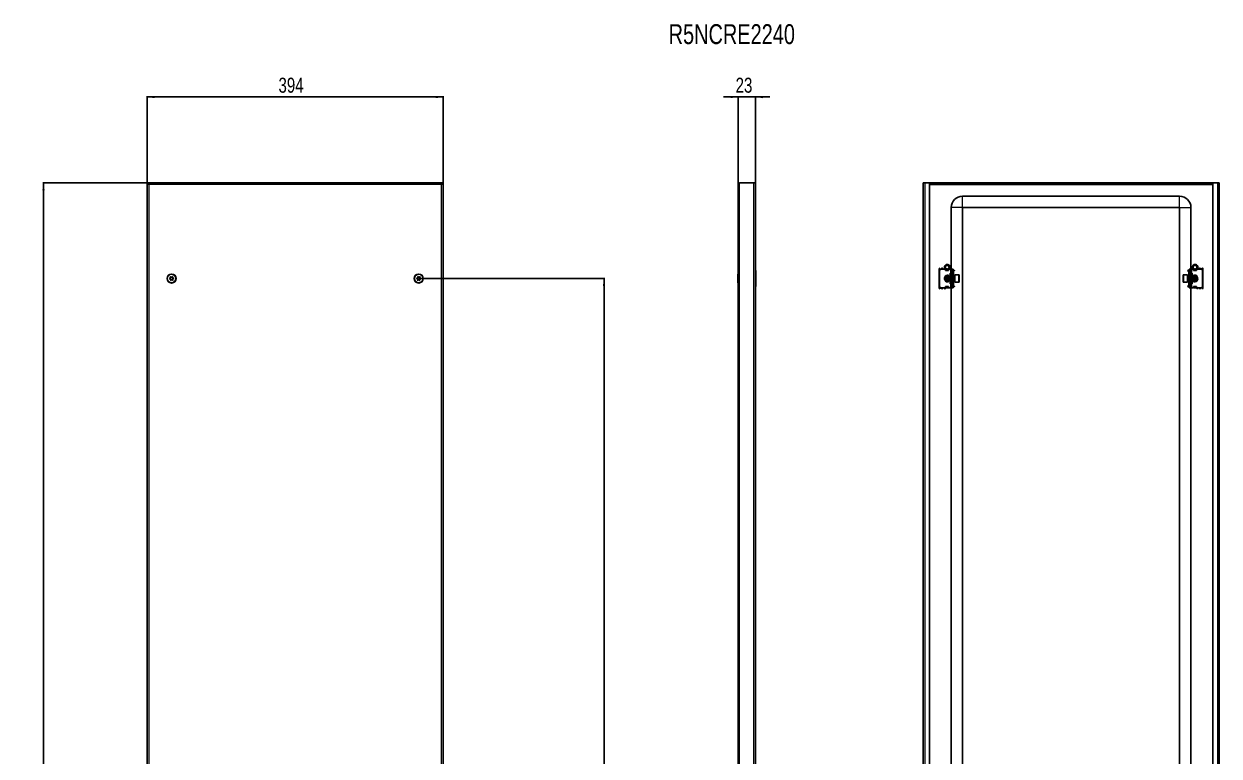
# Model space of a CAD drawing. Header units: millimetres. Extents: x -82 to 1509, y -1292 to 1206.
# Drawn here: x -82 to 1509, y 231 to 1206 of the extents above; entities that cross this region are included whole.
import ezdxf

# ---------------------------------------------------------------- set-up
doc = ezdxf.new("R2010")
doc.units = ezdxf.units.MM
doc.layers.add('FORMAT', color=7, linetype='Continuous')
doc.styles.add('SLDTEXTSTYLE0', font='TXT', dxfattribs={"width": 0.75})
doc.dimstyles.new('SLDDIMSTYLE0', dxfattribs={"dimtxt": 20, "dimasz": 10, "dimexe": 0, "dimexo": 0.0625, "dimgap": 5, "dimtad": 2, "dimdec": 1, "dimrnd": 1e-09, "dimzin": 12, "dimdsep": 46, "dimtxsty": 'SLDTEXTSTYLE0', "dimsah": 1, "dimcen": 0.09, "dimadec": 0, "dimazin": 3, "dimtfac": 1, "dimtmove": 0, "dimatfit": 0, "dimfxl": 0, "dimfrac": 2, "dimtolj": 1, "dimtzin": 12, "dimarcsym": 0})
doc.dimstyles.new('SLDDIMSTYLE1', dxfattribs={"dimtxt": 20, "dimasz": 10, "dimexe": 0, "dimexo": 0.0625, "dimgap": 5, "dimtad": 2, "dimdec": 1, "dimrnd": 1e-09, "dimzin": 12, "dimdsep": 46, "dimtxsty": 'SLDTEXTSTYLE0', "dimsah": 1, "dimcen": 0.09, "dimadec": 0, "dimazin": 3, "dimtfac": 1, "dimtofl": 0, "dimtmove": 0, "dimatfit": 3, "dimfxl": 0, "dimfrac": 2, "dimtolj": 1, "dimtzin": 12, "dimarcsym": 0})

# ---------------------------------------------------------------- blocks, each defined once
blk = doc.blocks.new('_D')
at = {"layer": 'FORMAT'}
for p, q in [((868.5, 1108.8), (849.3, 1108.8)), ((868.5, 992.5), (868.5, 1109.8)), ((868.5, 1108.8), (891.5, 1108.8)), ((891.5, 994.6), (891.5, 1109.8)), ((891.5, 1108.8), (910.7, 1108.8))]:
    blk.add_line(p, q, dxfattribs=at)
for points in [[(868.5, 1108.8), (858.5, 1110.3), (858.5, 1107.2)], [(891.5, 1108.8), (901.5, 1107.2), (901.5, 1110.3)]]:
    blk.add_solid(points, dxfattribs=at)
at = {"layer": 'FORMAT', "insert": (865.2, 1134.5), "char_height": 20, "attachment_point": 1, "style": 'SLDTEXTSTYLE0'}
blk.add_mtext('23', dxfattribs=at)
blk = doc.blocks.new('_D_1')
at = {"layer": 'FORMAT'}
for p, q in [((81.9, 994.6), (-57.1, 994.6)), ((-56.1, 994.6), (-56.1, -1160.4)), ((81.9, -1160.4), (-57.1, -1160.4))]:
    blk.add_line(p, q, dxfattribs=at)
for points in [[(-56.1, 994.6), (-57.6, 984.6), (-54.6, 984.6)], [(-56.1, -1160.4), (-54.6, -1150.4), (-57.6, -1150.4)]]:
    blk.add_solid(points, dxfattribs=at)
at = {"layer": 'FORMAT', "insert": (-81.9, -112.5), "char_height": 20, "attachment_point": 1, "rotation": 90, "style": 'SLDTEXTSTYLE0'}
blk.add_mtext('2155', dxfattribs=at)
blk = doc.blocks.new('_D_2')
at = {"layer": 'FORMAT'}
for p, q in [((81.9, 994.6), (81.9, 1109.8)), ((81.9, 1108.8), (475.9, 1108.8)), ((475.9, 994.6), (475.9, 1109.8))]:
    blk.add_line(p, q, dxfattribs=at)
for points in [[(81.9, 1108.8), (91.9, 1107.2), (91.9, 1110.3)], [(475.9, 1108.8), (465.9, 1110.3), (465.9, 1107.2)]]:
    blk.add_solid(points, dxfattribs=at)
at = {"layer": 'FORMAT', "insert": (256.7, 1134.5), "char_height": 20, "attachment_point": 1, "style": 'SLDTEXTSTYLE0'}
blk.add_mtext('394', dxfattribs=at)
blk = doc.blocks.new('_D_3')
at = {"layer": 'FORMAT'}
for p, q in [((443.4, 867.1), (691.1, 867.1)), ((690.1, 867.1), (690.1, -1032.9)), ((443.4, -1032.9), (691.1, -1032.9))]:
    blk.add_line(p, q, dxfattribs=at)
for points in [[(690.1, 867.1), (688.5, 857.1), (691.6, 857.1)], [(690.1, -1032.9), (691.6, -1022.9), (688.5, -1022.9)]]:
    blk.add_solid(points, dxfattribs=at)
at = {"layer": 'FORMAT', "insert": (664.3, -112.5), "char_height": 20, "attachment_point": 1, "rotation": 90, "style": 'SLDTEXTSTYLE0'}
blk.add_mtext('1900', dxfattribs=at)

msp = doc.modelspace()

# ---------------------------------------------------------------- linework, layer by layer
at = {"color": 7, "linetype": 'Continuous', "lineweight": 25}
for p, q in [((81.9, 994.59), (81.9, -1160.41)), ((81.9, 994.59), (83.4, 994.59)), ((83.59, 994.59), (83.4, 994.59)), ((83.6, 993.48), (83.6, 994.59)), ((474.2, 994.59), (83.6, 994.59)), ((474.2, 993.47), (474.2, 994.59)), ((474.4, 994.59), (474.2, 994.59)), ((474.4, 994.59), (475.9, 994.59)), ((475.9, -1160.41), (475.9, 994.59)), ((868.5, -1158.31), (868.5, 992.49)), ((870.6, 994.59), (889.4, 994.59)), ((889.4, 994.59), (891.5, 994.59)), ((891.5, 994.59), (891.5, -1160.41)), ((1114.83, 994.59), (1116.93, 994.59)), ((1114.83, -1160.41), (1114.83, 994.59)), ((1116.93, 994.59), (1123.33, 994.59)), ((1123.33, 994.59), (1123.33, -1160.41)), ((1123.33, 994.59), (1500.33, 994.59)), ((1123.33, 993.09), (1500.33, 993.09)), ((1500.33, -1160.41), (1500.33, 994.59)), ((1500.33, 994.59), (1506.73, 994.59)), ((1506.73, 994.59), (1508.83, 994.59)), ((1508.83, 994.59), (1508.83, -1160.41)), ((1456.33, 976.59), (1167.33, 976.59)), ((1152.33, 961.59), (1152.33, 879.59)), ((1167.33, 961.59), (1167.33, -1127.41)), ((1456.33, 961.59), (1167.33, 961.59)), ((1456.33, -1127.41), (1456.33, 961.59)), ((1471.33, 879.59), (1471.33, 961.59)), ((892, 877.59), (892, 856.59)), ((1136.33, 879.84), (1136.33, 854.34)), ((1136.83, 877.59), (1136.83, 856.59)), ((1144.83, 879.59), (1138.83, 879.59)), ((1144.83, 879.59), (1144.83, 877.59)), ((1145.03, 878.8), (1144.83, 878.91)), ((1144.83, 877.59), (1148.83, 877.59)), ((1145.03, 877.59), (1145.03, 878.8)), ((1145.08, 879.21), (1145.41, 879.44)), ((1145.58, 879.21), (1145.08, 878.85)), ((1145.08, 878.85), (1145.08, 879.21)), ((1145.08, 877.94), (1145.08, 878.85)), ((1145.08, 877.59), (1145.08, 877.94)), ((1145.58, 879.36), (1145.58, 879.21)), ((1145.58, 879.21), (1145.99, 879.21)), ((1147.68, 879.21), (1148.08, 879.21)), ((1148.08, 879.21), (1148.08, 879.36)), ((1148.58, 878.85), (1148.08, 879.21)), ((1148.25, 879.44), (1148.58, 879.21)), ((1148.58, 879.21), (1148.58, 878.85)), ((1148.83, 878.91), (1148.58, 878.77)), ((1148.58, 878.85), (1148.58, 877.94)), ((1148.58, 877.94), (1148.58, 877.59)), ((1148.83, 877.59), (1148.83, 879.59)), ((1151.33, 879.59), (1148.83, 879.59)), ((1152.83, 879.59), (1151.33, 879.59)), ((1152.83, 877.59), (1152.83, 879.59)), ((1152.83, 879.59), (1154.83, 879.59)), ((1152.83, 877.59), (1152.83, 856.59)), ((1153.83, 856.59), (1153.83, 877.59)), ((1154.83, 879.59), (1154.83, 879.32)), ((1154.83, 879.32), (1154.83, 854.85)), ((1154.83, 878.5), (1155.04, 878.29)), ((1155.33, 875.84), (1154.83, 875.84)), ((1155.33, 877.59), (1155.33, 877.13)), ((1155.33, 872.34), (1155.33, 875.84)), ((1155.42, 877.25), (1156.39, 878.23)), ((1155.77, 876.9), (1155.42, 877.25)), ((1155.77, 876.9), (1156.75, 877.87)), ((1156.39, 878.23), (1156.75, 877.87)), ((1467.27, 878.23), (1466.92, 877.87)), ((1467.89, 876.9), (1466.92, 877.87)), ((1468.25, 877.25), (1467.27, 878.23)), ((1467.89, 876.9), (1468.25, 877.25)), ((1468.33, 877.59), (1468.33, 877.19)), ((1468.33, 875.84), (1468.83, 875.84)), ((1468.33, 875.84), (1468.33, 872.34)), ((1468.62, 878.29), (1468.83, 878.5)), ((1468.83, 879.59), (1470.83, 879.59)), ((1468.83, 879.32), (1468.83, 879.59)), ((1468.83, 854.85), (1468.83, 879.32)), ((1469.83, 877.59), (1469.83, 856.59)), ((1470.83, 879.59), (1470.83, 877.59)), ((1470.83, 879.59), (1472.33, 879.59)), ((1470.83, 856.59), (1470.83, 877.59)), ((1472.33, 879.59), (1474.83, 879.59)), ((1474.83, 879.59), (1474.83, 877.59)), ((1475.08, 878.77), (1474.83, 878.91)), ((1474.83, 877.59), (1478.83, 877.59)), ((1475.08, 879.21), (1475.41, 879.44)), ((1475.58, 879.21), (1475.08, 878.85)), ((1475.08, 878.85), (1475.08, 879.21)), ((1475.08, 877.94), (1475.08, 878.85)), ((1475.08, 877.59), (1475.08, 877.94)), ((1475.58, 879.36), (1475.58, 879.21)), ((1475.58, 879.21), (1475.99, 879.21)), ((1477.68, 879.21), (1478.08, 879.21)), ((1478.08, 879.21), (1478.08, 879.36)), ((1478.58, 878.85), (1478.08, 879.21)), ((1478.25, 879.44), (1478.58, 879.21)), ((1478.58, 879.21), (1478.58, 878.85)), ((1478.58, 878.85), (1478.58, 877.94)), ((1478.58, 877.94), (1478.58, 877.59)), ((1478.83, 878.91), (1478.63, 878.8)), ((1478.63, 878.8), (1478.63, 877.59)), ((1478.83, 877.59), (1478.83, 879.59)), ((1478.83, 879.59), (1484.83, 879.59)), ((1486.83, 856.59), (1486.83, 877.59)), ((1487.33, 854.34), (1487.33, 879.84)), ((868.5, 872.87), (868.2, 872.87)), ((868.2, 861.3), (868.2, 872.87)), ((868.2, 861.3), (868.5, 861.3)), ((1146.31, 864.52), (1147.14, 864.33)), ((1147.39, 870.09), (1146.83, 869.53)), ((1146.83, 869.53), (1146.83, 864.64)), ((1146.83, 864.64), (1147.39, 864.09)), ((1147.44, 870.09), (1147.39, 870.09)), ((1147.39, 870.09), (1147.39, 864.09)), ((1147.39, 864.09), (1147.44, 864.09)), ((1147.83, 869.53), (1147.44, 870.09)), ((1147.44, 870.09), (1147.44, 865.94)), ((1147.44, 865.94), (1147.44, 864.09)), ((1147.44, 864.09), (1147.83, 864.64)), ((1147.62, 864.34), (1147.99, 864.41)), ((1148.22, 870.09), (1147.83, 869.53)), ((1147.83, 869.53), (1147.83, 866.15)), ((1147.83, 866.15), (1147.83, 864.64)), ((1147.83, 864.64), (1148.22, 864.09)), ((1148.44, 870.09), (1148.22, 870.09)), ((1148.22, 870.09), (1148.22, 865.94)), ((1148.22, 865.94), (1148.22, 864.09)), ((1148.22, 864.09), (1148.44, 864.09)), ((1148.83, 869.53), (1148.44, 870.09)), ((1148.44, 870.09), (1148.44, 865.94)), ((1148.44, 865.94), (1148.44, 864.09)), ((1148.44, 864.09), (1148.83, 864.64)), ((1148.66, 869.78), (1148.91, 869.64)), ((1148.91, 864.53), (1148.66, 864.4)), ((1149.22, 870.09), (1148.83, 869.53)), ((1148.83, 869.53), (1148.83, 866.15)), ((1148.83, 866.15), (1148.83, 864.64)), ((1148.83, 864.64), (1149.22, 864.09)), ((1149.44, 870.09), (1149.22, 870.09)), ((1149.22, 870.09), (1149.22, 865.94)), ((1149.22, 865.94), (1149.22, 864.09)), ((1149.22, 864.09), (1149.44, 864.09)), ((1149.83, 869.53), (1149.44, 870.09)), ((1149.44, 870.09), (1149.44, 865.94)), ((1149.44, 865.94), (1149.44, 864.09)), ((1149.44, 864.09), (1149.83, 864.64)), ((1150.22, 870.09), (1149.83, 869.53)), ((1149.83, 869.53), (1149.83, 866.15)), ((1149.83, 866.15), (1149.83, 864.64)), ((1149.83, 864.64), (1150.22, 864.09)), ((1150.44, 870.09), (1150.22, 870.09)), ((1150.22, 870.09), (1150.22, 865.94)), ((1150.22, 865.94), (1150.22, 864.09)), ((1150.22, 864.09), (1150.44, 864.09)), ((1150.83, 869.53), (1150.44, 870.09)), ((1150.44, 870.09), (1150.44, 865.94)), ((1150.44, 865.94), (1150.44, 864.09)), ((1150.44, 864.09), (1150.83, 864.64)), ((1150.83, 874.09), (1150.83, 872.09)), ((1151.33, 874.09), (1150.83, 874.09)), ((1150.83, 872.34), (1151.83, 872.34)), ((1150.83, 872.09), (1152.51, 871.12)), ((1152.33, 871.09), (1150.83, 871.09)), ((1150.83, 871.09), (1150.83, 863.09)), ((1150.83, 863.09), (1152.33, 863.09)), ((1152.51, 863.05), (1150.83, 862.09)), ((1150.83, 862.09), (1150.83, 860.09)), ((1151.83, 861.84), (1150.83, 861.84)), ((1150.83, 860.09), (1151.33, 860.09)), ((1152.83, 874.09), (1151.33, 874.09)), ((1151.33, 860.09), (1152.83, 860.09)), ((1151.83, 872.34), (1152.33, 872.34)), ((1152.33, 861.84), (1151.83, 861.84)), ((1152.33, 872.34), (1152.33, 871.22)), ((1152.33, 862.95), (1152.33, 861.84)), ((1155.33, 872.34), (1154.83, 872.34)), ((1155.22, 870.09), (1154.83, 869.53)), ((1154.83, 864.64), (1155.22, 864.09)), ((1154.83, 861.84), (1155.33, 861.84)), ((1155.44, 870.09), (1155.22, 870.09)), ((1155.22, 870.09), (1155.22, 865.94)), ((1155.22, 865.94), (1155.22, 864.09)), ((1155.22, 864.09), (1155.44, 864.09)), ((1155.33, 870.09), (1155.33, 872.34)), ((1155.33, 861.84), (1155.33, 864.09)), ((1155.33, 858.34), (1155.33, 861.84)), ((1155.83, 869.53), (1155.44, 870.09)), ((1155.44, 870.09), (1155.44, 865.94)), ((1155.44, 865.94), (1155.44, 864.09)), ((1155.44, 864.09), (1155.83, 864.64)), ((1156.22, 870.09), (1155.83, 869.53)), ((1155.83, 869.53), (1155.83, 866.15)), ((1155.83, 866.15), (1155.83, 864.64)), ((1155.83, 864.64), (1156.22, 864.09)), ((1156.58, 870.09), (1156.22, 870.09)), ((1156.22, 870.09), (1156.22, 865.94)), ((1156.22, 865.94), (1156.22, 864.09)), ((1156.22, 864.09), (1156.58, 864.09)), ((1162.23, 872.09), (1156.83, 872.09)), ((1156.83, 872.09), (1156.83, 862.09)), ((1156.83, 862.09), (1162.23, 862.09)), ((1162.83, 871.49), (1162.83, 862.69)), ((1460.83, 871.15), (1460.83, 871.49)), ((1460.83, 862.69), (1460.83, 871.15)), ((1466.83, 872.09), (1461.43, 872.09)), ((1461.43, 862.09), (1466.83, 862.09)), ((1466.83, 871.71), (1466.83, 872.09)), ((1466.83, 862.09), (1466.83, 871.71)), ((1467.44, 870.09), (1467.08, 870.09)), ((1467.08, 864.09), (1467.44, 864.09)), ((1467.83, 869.53), (1467.44, 870.09)), ((1467.44, 865.94), (1467.44, 870.09)), ((1467.44, 864.09), (1467.44, 865.94)), ((1467.44, 864.09), (1467.83, 864.64)), ((1468.22, 870.09), (1467.83, 869.53)), ((1467.83, 866.15), (1467.83, 869.53)), ((1467.83, 864.64), (1467.83, 866.15)), ((1467.83, 864.64), (1468.22, 864.09)), ((1468.44, 870.09), (1468.22, 870.09)), ((1468.22, 865.94), (1468.22, 870.09)), ((1468.22, 864.09), (1468.22, 865.94)), ((1468.22, 864.09), (1468.44, 864.09)), ((1468.83, 872.34), (1468.33, 872.34)), ((1468.33, 872.34), (1468.33, 870.09)), ((1468.33, 864.09), (1468.33, 861.84)), ((1468.33, 861.84), (1468.83, 861.84)), ((1468.33, 861.84), (1468.33, 858.34)), ((1468.83, 869.53), (1468.44, 870.09)), ((1468.44, 865.94), (1468.44, 870.09)), ((1468.44, 864.09), (1468.44, 865.94)), ((1468.44, 864.09), (1468.83, 864.64)), ((1472.33, 874.09), (1470.83, 874.09)), ((1470.83, 860.09), (1472.33, 860.09)), ((1471.16, 871.12), (1472.83, 872.09)), ((1472.83, 862.09), (1471.16, 863.05)), ((1471.33, 871.22), (1471.33, 872.34)), ((1471.33, 872.34), (1471.83, 872.34)), ((1472.83, 871.09), (1471.33, 871.09)), ((1471.33, 863.09), (1472.83, 863.09)), ((1471.33, 861.84), (1471.33, 862.95)), ((1471.83, 861.84), (1471.33, 861.84)), ((1471.83, 872.34), (1472.83, 872.34)), ((1472.83, 861.84), (1471.83, 861.84)), ((1472.83, 874.09), (1472.33, 874.09)), ((1472.33, 860.09), (1472.83, 860.09)), ((1472.83, 872.09), (1472.83, 874.09)), ((1472.83, 863.09), (1472.83, 871.09)), ((1473.22, 870.09), (1472.83, 869.53)), ((1472.83, 864.64), (1473.22, 864.09)), ((1472.83, 860.09), (1472.83, 862.09)), ((1473.44, 870.09), (1473.22, 870.09)), ((1473.22, 865.94), (1473.22, 870.09)), ((1473.22, 864.09), (1473.22, 865.94)), ((1473.22, 864.09), (1473.44, 864.09)), ((1473.83, 869.53), (1473.44, 870.09)), ((1473.44, 865.94), (1473.44, 870.09)), ((1473.44, 864.09), (1473.44, 865.94)), ((1473.44, 864.09), (1473.83, 864.64)), ((1474.22, 870.09), (1473.83, 869.53)), ((1473.83, 866.15), (1473.83, 869.53)), ((1473.83, 864.64), (1473.83, 866.15)), ((1473.83, 864.64), (1474.22, 864.09)), ((1474.44, 870.09), (1474.22, 870.09)), ((1474.22, 865.94), (1474.22, 870.09)), ((1474.22, 864.09), (1474.22, 865.94)), ((1474.22, 864.09), (1474.44, 864.09)), ((1474.83, 869.53), (1474.44, 870.09)), ((1474.44, 865.94), (1474.44, 870.09)), ((1474.44, 864.09), (1474.44, 865.94)), ((1474.44, 864.09), (1474.83, 864.64)), ((1474.76, 869.64), (1475, 869.78)), ((1475, 864.4), (1474.76, 864.53)), ((1475.22, 870.09), (1474.83, 869.53)), ((1474.83, 866.15), (1474.83, 869.53)), ((1474.83, 864.64), (1474.83, 866.15)), ((1474.83, 864.64), (1475.22, 864.09)), ((1475.44, 870.09), (1475.22, 870.09)), ((1475.22, 865.94), (1475.22, 870.09)), ((1475.22, 864.09), (1475.22, 865.94)), ((1475.22, 864.09), (1475.44, 864.09)), ((1475.83, 869.53), (1475.44, 870.09)), ((1475.44, 865.94), (1475.44, 870.09)), ((1475.44, 864.09), (1475.44, 865.94)), ((1475.44, 864.09), (1475.83, 864.64)), ((1475.67, 864.41), (1476.04, 864.34)), ((1476.22, 870.09), (1475.83, 869.53)), ((1475.83, 866.15), (1475.83, 869.53)), ((1475.83, 864.64), (1475.83, 866.15)), ((1475.83, 864.64), (1476.22, 864.09)), ((1476.28, 870.09), (1476.22, 870.09)), ((1476.22, 865.94), (1476.22, 870.09)), ((1476.22, 864.09), (1476.22, 865.94)), ((1476.22, 864.09), (1476.28, 864.09)), ((1476.83, 869.53), (1476.28, 870.09)), ((1476.28, 869.86), (1476.28, 870.09)), ((1476.28, 864.09), (1476.28, 869.86)), ((1476.28, 864.09), (1476.83, 864.64)), ((1476.52, 864.33), (1477.35, 864.52)), ((1476.83, 869.35), (1476.83, 869.53)), ((1476.83, 864.64), (1476.83, 869.35)), ((1144.83, 854.59), (1138.83, 854.59)), ((1144.33, 854.59), (1144.33, 854.34)), ((1148.83, 856.59), (1144.83, 856.59)), ((1144.83, 856.59), (1144.83, 854.59)), ((1144.83, 854.7), (1145.03, 854.7)), ((1145.03, 854.7), (1145.03, 856.59)), ((1145.08, 856.23), (1145.08, 856.59)), ((1145.08, 855.32), (1145.08, 856.23)), ((1145.08, 855.32), (1145.58, 854.96)), ((1145.08, 854.96), (1145.08, 855.32)), ((1145.58, 854.61), (1145.08, 854.96)), ((1148.08, 854.96), (1145.58, 854.96)), ((1145.58, 854.96), (1145.58, 854.61)), ((1148.08, 854.61), (1145.58, 854.61)), ((1148.08, 854.96), (1148.58, 855.32)), ((1148.08, 854.61), (1148.08, 854.96)), ((1148.58, 854.96), (1148.08, 854.61)), ((1148.58, 856.59), (1148.58, 856.23)), ((1148.58, 856.23), (1148.58, 855.32)), ((1148.58, 855.32), (1148.58, 854.96)), ((1148.83, 854.59), (1148.83, 856.59)), ((1151.33, 854.59), (1148.83, 854.59)), ((1152.83, 854.59), (1151.33, 854.59)), ((1152.33, 854.59), (1152.33, 204.59)), ((1152.83, 854.59), (1152.83, 856.59)), ((1154.83, 854.59), (1152.83, 854.59)), ((1155.33, 858.34), (1154.83, 858.34)), ((1155.04, 855.88), (1154.83, 855.67)), ((1154.83, 854.85), (1154.83, 854.59)), ((1155.33, 856.59), (1155.33, 856.98)), ((1155.77, 857.28), (1155.42, 856.92)), ((1155.42, 856.92), (1156.39, 855.95)), ((1155.77, 857.28), (1156.75, 856.3)), ((1156.39, 855.95), (1156.75, 856.3)), ((1467.89, 857.28), (1466.92, 856.3)), ((1467.27, 855.95), (1466.92, 856.3)), ((1468.25, 856.92), (1467.27, 855.95)), ((1467.89, 857.28), (1468.25, 856.92)), ((1468.33, 858.34), (1468.83, 858.34)), ((1468.33, 856.59), (1468.33, 857.05)), ((1468.83, 855.67), (1468.62, 855.88)), ((1468.83, 854.59), (1468.83, 854.85)), ((1470.83, 854.59), (1468.83, 854.59)), ((1470.83, 856.59), (1470.83, 854.59)), ((1470.83, 854.59), (1472.33, 854.59)), ((1471.33, 204.59), (1471.33, 854.59)), ((1472.33, 854.59), (1474.83, 854.59)), ((1478.83, 856.59), (1474.83, 856.59)), ((1474.83, 856.59), (1474.83, 854.59)), ((1475.08, 856.23), (1475.08, 856.59)), ((1475.08, 855.32), (1475.08, 856.23)), ((1475.08, 854.96), (1475.08, 855.32)), ((1475.08, 855.32), (1475.58, 854.96)), ((1475.58, 854.61), (1475.08, 854.96)), ((1475.58, 854.96), (1475.58, 854.61)), ((1478.08, 854.96), (1475.58, 854.96)), ((1478.08, 854.61), (1475.58, 854.61)), ((1478.08, 854.96), (1478.58, 855.32)), ((1478.08, 854.61), (1478.08, 854.96)), ((1478.58, 854.96), (1478.08, 854.61)), ((1478.58, 856.59), (1478.58, 856.23)), ((1478.58, 856.23), (1478.58, 855.32)), ((1478.58, 855.32), (1478.58, 854.96)), ((1478.63, 856.59), (1478.63, 854.7)), ((1478.63, 854.7), (1478.83, 854.7)), ((1478.83, 854.59), (1478.83, 856.59)), ((1478.83, 854.59), (1484.83, 854.59)), ((1479.33, 854.34), (1479.33, 854.59))]:
    msp.add_line(p, q, dxfattribs=at)
at = {"color": 8, "linetype": 'Continuous', "lineweight": 18}
for p, q in [((84, 992.49), (84, -1158.31)), ((473.8, 992.49), (84, 992.49)), ((473.8, -1158.31), (473.8, 992.49)), ((870.6, -1160.41), (870.6, 994.59)), ((889.4, -1160.41), (889.4, 994.59)), ((1116.93, 994.59), (1116.93, -1160.41)), ((1123.33, 992.49), (1500.33, 992.49)), ((1506.73, 994.59), (1506.73, -1160.41)), ((1167.33, 961.59), (1167.33, 976.59)), ((1456.33, 961.59), (1456.33, 976.59)), ((1167.33, 961.59), (1152.33, 961.59)), ((1456.33, 961.59), (1471.33, 961.59)), ((1136.33, 879.84), (1140.33, 879.84)), ((1140.33, 879.84), (1143.83, 879.84)), ((1148.58, 877.94), (1145.08, 877.94)), ((1151.33, 879.59), (1151.33, 874.09)), ((1153.83, 877.59), (1152.83, 877.59)), ((1154.83, 878.09), (1155.04, 878.29)), ((1154.83, 877.59), (1155.33, 877.59)), ((1468.83, 877.59), (1468.33, 877.59)), ((1468.83, 878.09), (1468.62, 878.29)), ((1470.83, 877.59), (1469.83, 877.59)), ((1472.33, 874.09), (1472.33, 879.59)), ((1478.58, 877.94), (1475.08, 877.94)), ((1479.83, 879.84), (1483.33, 879.84)), ((1487.33, 879.84), (1483.33, 879.84)), ((1151.33, 860.09), (1151.33, 854.59)), ((1151.83, 874.09), (1151.83, 872.34)), ((1151.83, 861.84), (1151.83, 860.09)), ((1152.33, 863.09), (1152.33, 871.09)), ((1156.58, 869.86), (1156.58, 870.09)), ((1156.58, 864.09), (1156.58, 869.86)), ((1162.23, 862.09), (1162.23, 872.09)), ((1461.43, 872.09), (1461.43, 871.71)), ((1461.43, 871.71), (1461.43, 862.09)), ((1467.08, 870.09), (1467.08, 864.09)), ((1471.33, 871.09), (1471.33, 863.09)), ((1471.83, 872.34), (1471.83, 874.09)), ((1471.83, 860.09), (1471.83, 861.84)), ((1472.33, 854.59), (1472.33, 860.09)), ((1136.33, 854.34), (1140.33, 854.34)), ((1144.33, 854.34), (1140.33, 854.34)), ((1145.08, 856.23), (1148.58, 856.23)), ((1152.83, 856.59), (1153.83, 856.59)), ((1154.83, 856.59), (1155.33, 856.59)), ((1154.83, 856.09), (1155.04, 855.88)), ((1468.83, 856.59), (1468.33, 856.59)), ((1468.83, 856.09), (1468.62, 855.88)), ((1469.83, 856.59), (1470.83, 856.59)), ((1475.08, 856.23), (1478.58, 856.23)), ((1483.33, 854.34), (1479.33, 854.34)), ((1487.33, 854.34), (1483.33, 854.34))]:
    msp.add_line(p, q, dxfattribs=at)
at = {"color": 7, "linetype": 'Continuous', "lineweight": 25, "flags": 128}
for points in [[(1147.99, 869.76), (1147.87, 869.79), (1147.62, 869.83)], [(1476.04, 869.83), (1475.8, 869.79), (1475.67, 869.76)]]:
    msp.add_lwpolyline(points, dxfattribs=at)
at = {"color": 7, "linetype": 'Continuous', "lineweight": 25}
for centre, radius in [((1146.83, 882.09), 3), ((1146.83, 882.09), 2.5), ((1476.83, 882.09), 3), ((1476.83, 882.09), 2.5), ((114.4, 867.09), 6), ((114.4, 867.09), 5.78), ((114.4, 867.09), 1.85), ((443.4, 867.09), 6), ((443.4, 867.09), 5.78), ((443.4, 867.09), 1.85)]:
    msp.add_circle(centre, radius, dxfattribs=at)
for centre, radius, start, end in [((1167.33, 961.59), 15, 90, 180), ((1456.33, 961.59), 15, 0, 90), ((890, 877.59), 2, 0, 41.40962), ((1138.83, 877.59), 2, 90, 180), ((1146.83, 882.09), 3.75, 0, 221.81031), ((1146.83, 882.09), 3.75, 318.18969, 0), ((1155.83, 877.59), 2, 120, 180), ((1154.33, 877.59), 1, 0, 45), ((1469.33, 877.59), 1, 135, 180), ((1467.83, 877.59), 2, 0, 60), ((1476.83, 882.09), 3.75, 0, 221.81031), ((1476.83, 882.09), 3.75, 318.18969, 0), ((1484.83, 877.59), 2, 0, 90), ((1147.33, 867.09), 4, 45.71765, 270), ((1147.33, 867.09), 3, 74.33161, 285.66839), ((1147.33, 867.09), 2.76, 94.01261, 248.2426), ((1147.33, 867.09), 2.45, 101.79772, 258.20228), ((1147.33, 867.09), 4, 270, 314.28235), ((1152.33, 871.59), 0.5, 270, 360), ((1152.33, 862.59), 0.5, 0, 90), ((1156.58, 870.34), 0.25, 270, 0), ((1156.58, 863.84), 0.25, 360, 90), ((1162.23, 871.49), 0.6, 0, 90), ((1162.23, 862.69), 0.6, 270, 360), ((1461.43, 871.49), 0.6, 90, 180), ((1461.43, 862.69), 0.6, 180, 270), ((1467.08, 870.34), 0.25, 180, 270), ((1467.08, 863.84), 0.25, 90, 180), ((1471.33, 871.59), 0.5, 180, 270), ((1471.33, 862.59), 0.5, 90, 180), ((1476.33, 867.09), 4, 90, 134.28235), ((1476.33, 867.09), 4, 225.71765, 90), ((1476.33, 867.09), 3, 254.33161, 105.66839), ((1476.33, 867.09), 2.76, 291.7574, 85.98739), ((1476.33, 867.09), 2.45, 21.7574, 78.20228), ((1476.33, 867.09), 2.45, 281.79772, 21.7574), ((890, 856.59), 2, 318.59038, 0), ((1138.83, 856.59), 2, 180, 270), ((1155.83, 856.59), 2, 180, 240), ((1154.33, 856.59), 1, 315, 0), ((1469.33, 856.59), 1, 180, 225), ((1467.83, 856.59), 2, 300, 0), ((1484.83, 856.59), 2, 270, 0)]:
    msp.add_arc(centre, radius, start, end, dxfattribs=at)
at = {"color": 8, "linetype": 'Continuous', "lineweight": 18}
for centre, start, end in [((1147.33, 867.09), 38.94244, 270), ((1147.33, 867.09), 270, 321.05756), ((1476.33, 867.09), 218.94244, 90), ((1476.33, 867.09), 90, 141.05756)]:
    msp.add_arc(centre, 4.5, start, end, dxfattribs=at)
at = {"color": 7, "linetype": 'Continuous', "lineweight": 25}
for points, knots in [([(84, 992.49), (83.72, 992.66), (83.45, 992.83), (82.94, 993.19), (82.71, 993.36), (82.32, 993.71), (82.16, 993.88), (81.95, 994.24), (81.9, 994.41), (81.9, 994.59)], [0, 0, 0, 0, 0.25, 0.25, 0.5, 0.5, 0.75, 0.75, 1, 1, 1, 1]), ([(84, 992.49), (83.84, 992.84), (83.68, 993.19), (83.46, 993.89), (83.4, 994.23), (83.4, 994.59)], [0, 0, 0, 0, 0.5, 0.5, 1, 1, 1, 1]), ([(83.6, 994.59), (83.63, 994.59), (83.66, 994.53), (83.73, 994.32), (83.76, 994.17), (83.83, 993.78), (83.86, 993.54), (83.93, 993.04), (83.96, 992.76), (84, 992.49)], [0, 0, 0, 0, 0.25, 0.25, 0.5, 0.5, 0.75, 0.75, 1, 1, 1, 1]), ([(473.8, 992.49), (473.83, 992.76), (473.86, 993.04), (473.93, 993.54), (473.96, 993.78), (474.03, 994.17), (474.06, 994.32), (474.13, 994.53), (474.16, 994.59), (474.2, 994.59)], [0, 0, 0, 0, 0.25, 0.25, 0.5, 0.5, 0.75, 0.75, 1, 1, 1, 1]), ([(475.9, 994.59), (475.9, 994.41), (475.84, 994.24), (475.63, 993.88), (475.48, 993.71), (475.09, 993.36), (474.86, 993.19), (474.35, 992.84), (474.08, 992.66), (473.8, 992.49)], [0, 0, 0, 0, 0.25, 0.25, 0.5, 0.5, 0.75, 0.75, 1, 1, 1, 1]), ([(474.4, 994.59), (474.4, 994.23), (474.33, 993.88), (474.11, 993.18), (473.96, 992.84), (473.8, 992.49)], [0, 0, 0, 0, 0.5, 0.5, 1, 1, 1, 1]), ([(870.6, 994.59), (870.32, 994.41), (870.05, 994.24), (869.54, 993.88), (869.31, 993.71), (868.92, 993.36), (868.76, 993.19), (868.55, 992.84), (868.5, 992.66), (868.5, 992.49)], [0, 0, 0, 0, 0.25, 0.25, 0.5, 0.5, 0.75, 0.75, 1, 1, 1, 1]), ([(1136.33, 879.84), (1136.43, 880.08), (1136.62, 880.57), (1136.81, 880.96), (1136.9, 881.16)], [0, 0, 0, 0, 0.5020654, 1, 1, 1, 1]), ([(1139.76, 881.15), (1139.84, 880.99), (1140.01, 880.64), (1140.21, 880.16), (1140.32, 879.88), (1140.33, 879.84)], [0, 0, 0, 0, 0.4154826, 0.9171518, 1, 1, 1, 1]), ([(1140.33, 879.84), (1140.43, 880.08), (1140.62, 880.57), (1140.81, 880.96), (1140.9, 881.16)], [0, 0, 0, 0, 0.50206541, 1, 1, 1, 1]), ([(1155.42, 877.25), (1155.26, 877.06), (1154.96, 876.68), (1154.84, 876.16), (1154.83, 875.88), (1154.83, 875.84)], [0, 0, 0, 0, 0.4618628, 0.9237257, 1, 1, 1, 1]), ([(1155.77, 876.9), (1155.65, 876.75), (1155.47, 876.52), (1155.35, 876.14), (1155.34, 875.94), (1155.33, 875.84)], [0, 0, 0, 0, 0.4850424, 0.7384039, 1, 1, 1, 1]), ([(1468.33, 875.84), (1468.31, 876.03), (1468.28, 876.32), (1468.09, 876.67), (1467.96, 876.82), (1467.89, 876.9)], [0, 0, 0, 0, 0.4850424, 0.7384039, 1, 1, 1, 1]), ([(1468.83, 875.84), (1468.81, 876.08), (1468.76, 876.56), (1468.47, 877.02), (1468.27, 877.22), (1468.25, 877.25)], [0, 0, 0, 0, 0.4618628, 0.9237257, 1, 1, 1, 1]), ([(1482.76, 881.15), (1482.84, 880.99), (1483.01, 880.64), (1483.21, 880.16), (1483.32, 879.88), (1483.33, 879.84)], [0, 0, 0, 0, 0.4154826, 0.9171518, 1, 1, 1, 1]), ([(1483.33, 879.84), (1483.43, 880.08), (1483.62, 880.57), (1483.81, 880.96), (1483.9, 881.16)], [0, 0, 0, 0, 0.5020654, 1, 1, 1, 1]), ([(1486.76, 881.15), (1486.84, 880.99), (1487.01, 880.64), (1487.21, 880.16), (1487.32, 879.88), (1487.33, 879.84)], [0, 0, 0, 0, 0.4154826, 0.9171518, 1, 1, 1, 1]), ([(115.44, 869.69), (115.42, 869.69), (115.4, 869.7), (115.34, 869.68), (115.22, 869.61), (114.92, 869.35), (114.51, 869), (113.89, 868.88), (113.4, 869.04), (113.04, 869.21), (112.82, 869.29), (112.73, 869.31), (112.68, 869.3), (112.66, 869.28), (112.64, 869.25), (112.62, 869.19), (112.64, 868.92), (112.75, 868.46), (112.75, 867.74), (112.26, 867.23), (111.86, 866.97), (111.66, 866.79), (111.63, 866.73), (111.62, 866.69), (111.63, 866.66), (111.65, 866.63), (111.68, 866.61), (111.76, 866.56), (111.96, 866.48), (112.33, 866.35), (112.79, 866.13), (113.16, 865.62), (113.22, 865.08), (113.26, 864.69), (113.3, 864.55), (113.33, 864.5), (113.36, 864.48), (113.4, 864.48), (113.45, 864.49), (113.58, 864.57), (113.87, 864.82), (114.28, 865.17), (114.91, 865.29), (115.4, 865.13), (115.75, 864.97), (115.98, 864.88), (116.07, 864.87), (116.11, 864.87), (116.14, 864.89), (116.16, 864.92), (116.18, 864.99), (116.15, 865.25), (116.04, 865.72), (116.05, 866.43), (116.53, 866.95), (116.93, 867.2), (117.13, 867.38), (117.17, 867.45), (117.17, 867.48), (117.16, 867.51), (117.14, 867.54), (117.11, 867.57), (117.04, 867.61), (116.83, 867.7), (116.47, 867.82), (116, 868.04), (115.63, 868.55), (115.58, 869.09), (115.54, 869.48), (115.5, 869.62), (115.46, 869.67), (115.44, 869.68), (115.44, 869.69)], [0, 0, 0, 0, 0.0020087, 0.00442, 0.0093647, 0.0255282, 0.0677053, 0.0957862, 0.1246456, 0.1503415, 0.1605194, 0.1633943, 0.1656965, 0.1672448, 0.1688741, 0.1707699, 0.1786058, 0.2119941, 0.2499945, 0.2879948, 0.3213831, 0.329219, 0.3311148, 0.3327441, 0.3342924, 0.3362166, 0.3385353, 0.3413178, 0.349662, 0.3753578, 0.4042173, 0.4322982, 0.4744753, 0.4906388, 0.4966691, 0.49844, 0.5, 0.5020087, 0.50442, 0.5093647, 0.5255282, 0.5677053, 0.5957862, 0.6246456, 0.6503415, 0.6605194, 0.6633943, 0.6656965, 0.6672448, 0.6688741, 0.6707699, 0.6786058, 0.7119941, 0.7499945, 0.7879948, 0.8213831, 0.829219, 0.8311148, 0.8327441, 0.8342924, 0.8362166, 0.8385353, 0.8413178, 0.849662, 0.8753578, 0.9042173, 0.9322982, 0.9744753, 0.9906388, 0.9966691, 0.99844, 1, 1, 1, 1]), ([(442.36, 869.69), (442.35, 869.68), (442.33, 869.67), (442.3, 869.61), (442.26, 869.48), (442.22, 869.09), (442.16, 868.55), (441.79, 868.04), (441.33, 867.82), (440.95, 867.69), (440.73, 867.6), (440.66, 867.54), (440.63, 867.51), (440.62, 867.48), (440.63, 867.45), (440.66, 867.38), (440.86, 867.2), (441.26, 866.95), (441.75, 866.43), (441.75, 865.72), (441.64, 865.25), (441.62, 864.99), (441.64, 864.92), (441.66, 864.89), (441.68, 864.87), (441.72, 864.87), (441.76, 864.87), (441.84, 864.89), (442.05, 864.97), (442.4, 865.13), (442.89, 865.29), (443.51, 865.17), (443.92, 864.82), (444.22, 864.56), (444.35, 864.49), (444.41, 864.48), (444.44, 864.48), (444.47, 864.51), (444.5, 864.56), (444.54, 864.7), (444.58, 865.08), (444.63, 865.62), (445, 866.13), (445.47, 866.35), (445.84, 866.48), (446.06, 866.57), (446.14, 866.63), (446.16, 866.66), (446.17, 866.69), (446.17, 866.73), (446.13, 866.79), (445.93, 866.97), (445.53, 867.23), (445.05, 867.74), (445.04, 868.46), (445.15, 868.92), (445.18, 869.19), (445.16, 869.25), (445.14, 869.28), (445.11, 869.3), (445.08, 869.3), (445.03, 869.3), (444.95, 869.28), (444.74, 869.2), (444.4, 869.04), (443.91, 868.88), (443.28, 869), (442.87, 869.35), (442.57, 869.61), (442.45, 869.68), (442.39, 869.69), (442.37, 869.69), (442.36, 869.69)], [0, 0, 0, 0, 0.0020087, 0.00442, 0.0093647, 0.0255282, 0.0677053, 0.0957862, 0.1246456, 0.1503415, 0.1605194, 0.1633943, 0.1656965, 0.1672448, 0.1688741, 0.1707699, 0.1786058, 0.2119941, 0.2499945, 0.2879948, 0.3213831, 0.329219, 0.3311148, 0.3327441, 0.3342924, 0.3362166, 0.3385353, 0.3413178, 0.349662, 0.3753578, 0.4042173, 0.4322982, 0.4744753, 0.4906388, 0.4966691, 0.49844, 0.5, 0.5020087, 0.50442, 0.5093647, 0.5255282, 0.5677053, 0.5957862, 0.6246456, 0.6503415, 0.6605194, 0.6633943, 0.6656965, 0.6672448, 0.6688741, 0.6707699, 0.6786058, 0.7119941, 0.7499945, 0.7879948, 0.8213831, 0.829219, 0.8311148, 0.8327441, 0.8342924, 0.8362166, 0.8385353, 0.8413178, 0.849662, 0.8753578, 0.9042173, 0.9322982, 0.9744753, 0.9906388, 0.9966691, 0.99844, 1, 1, 1, 1]), ([(1136.9, 853.02), (1136.82, 853.18), (1136.65, 853.53), (1136.46, 854.02), (1136.35, 854.3), (1136.33, 854.34)], [0, 0, 0, 0, 0.4154826, 0.9171518, 1, 1, 1, 1]), ([(1140.33, 854.34), (1140.24, 854.09), (1140.05, 853.6), (1139.85, 853.21), (1139.76, 853.01)], [0, 0, 0, 0, 0.5020654, 1, 1, 1, 1]), ([(1140.9, 853.02), (1140.82, 853.18), (1140.65, 853.53), (1140.46, 854.02), (1140.35, 854.3), (1140.33, 854.34)], [0, 0, 0, 0, 0.4154826, 0.9171518, 1, 1, 1, 1]), ([(1144.33, 854.34), (1144.28, 854.22), (1144.19, 853.97), (1144.05, 853.63), (1143.9, 853.3), (1143.81, 853.11), (1143.76, 853.01)], [0, 0, 0, 0, 0.2474545, 0.5020799, 0.7495343, 1, 1, 1, 1]), ([(1154.83, 858.34), (1154.86, 858.09), (1154.91, 857.61), (1155.2, 857.15), (1155.39, 856.95), (1155.42, 856.92)], [0, 0, 0, 0, 0.4618628, 0.9237257, 1, 1, 1, 1]), ([(1155.33, 858.34), (1155.35, 858.15), (1155.38, 857.86), (1155.57, 857.5), (1155.7, 857.35), (1155.77, 857.28)], [0, 0, 0, 0, 0.4850424, 0.7384039, 1, 1, 1, 1]), ([(1467.89, 857.28), (1468.01, 857.42), (1468.2, 857.65), (1468.31, 858.03), (1468.33, 858.23), (1468.33, 858.34)], [0, 0, 0, 0, 0.48504241, 0.73840391, 1, 1, 1, 1]), ([(1468.25, 856.92), (1468.4, 857.11), (1468.7, 857.49), (1468.83, 858.02), (1468.83, 858.3), (1468.83, 858.34)], [0, 0, 0, 0, 0.46186285, 0.92372566, 1, 1, 1, 1]), ([(1479.9, 853.02), (1479.82, 853.18), (1479.65, 853.53), (1479.46, 854.02), (1479.35, 854.3), (1479.33, 854.34)], [0, 0, 0, 0, 0.4154826, 0.9171518, 1, 1, 1, 1]), ([(1483.33, 854.34), (1483.24, 854.09), (1483.05, 853.6), (1482.85, 853.21), (1482.76, 853.01)], [0, 0, 0, 0, 0.5020654, 1, 1, 1, 1]), ([(1483.9, 853.02), (1483.82, 853.18), (1483.65, 853.53), (1483.46, 854.02), (1483.35, 854.3), (1483.33, 854.34)], [0, 0, 0, 0, 0.4154826, 0.9171518, 1, 1, 1, 1]), ([(1487.33, 854.34), (1487.24, 854.09), (1487.05, 853.6), (1486.85, 853.21), (1486.76, 853.01)], [0, 0, 0, 0, 0.5020654, 1, 1, 1, 1])]:
    msp.add_open_spline(points, degree=3, knots=knots, dxfattribs=at)

# ---------------------------------------------------------------- texts
at = {"layer": 'FORMAT', "insert": (776.08, 1205.74), "char_height": 26.458, "attachment_point": 1, "style": 'SLDTEXTSTYLE0'}
msp.add_mtext('R5NCRE2240', dxfattribs=at)

# ---------------------------------------------------------------- dimensions: what is measured, and where the dimension line sits
at = {"layer": 'FORMAT'}
for base, p1, p2, dimstyle, picture, middle in [((475.9, 1108.75), (81.9, 994.59), (475.9, 994.59), 'SLDDIMSTYLE1', '_D_2', (278.9, 1108.75)), ((891.5, 1108.75), (868.5, 992.49), (891.5, 994.59), 'SLDDIMSTYLE0', '_D', (880, 1108.75))]:
    dim = msp.add_linear_dim(base=base, p1=p1, p2=p2, dimstyle=dimstyle, dxfattribs=at)
    dim.commit()
    dim.dimension.update_dxf_attribs({"geometry": picture, "text_midpoint": middle, "dimtype": 160})
for base, p1, p2, picture, middle in [((-56.11, -1160.41), (81.9, 994.59), (81.9, -1160.41), '_D_1', (-56.11, -82.91)), ((690.07, -1032.91), (443.4, 867.09), (443.4, -1032.91), '_D_3', (690.07, -82.91))]:
    dim = msp.add_linear_dim(base=base, p1=p1, p2=p2, angle=90, dimstyle='SLDDIMSTYLE1', dxfattribs=at)
    dim.commit()
    dim.dimension.update_dxf_attribs({"geometry": picture, "text_midpoint": middle, "dimtype": 160})

doc.saveas('drawing.dxf')
